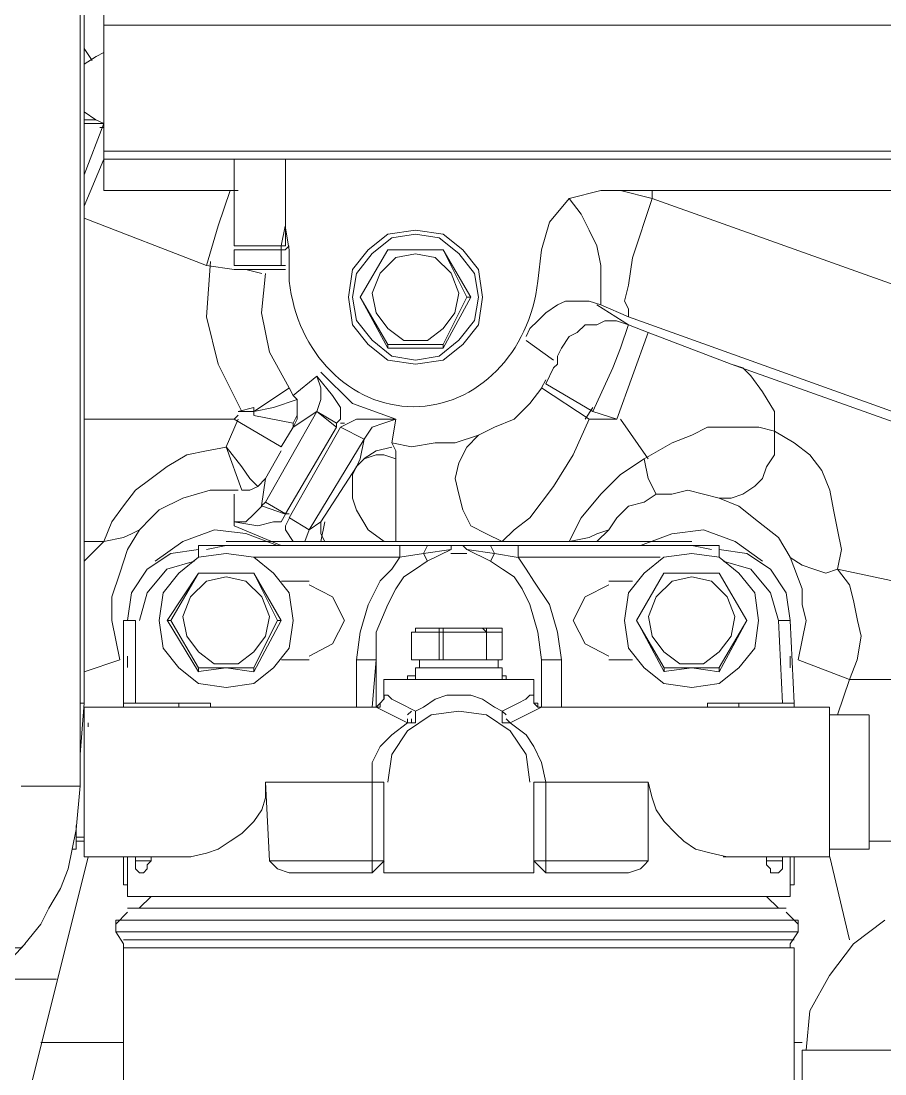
# Model space of a CAD drawing. Header units: inches. Extents: x 16065 to 240872, y 14603 to 37076.
# Drawn here: x 31587.6 to 31740.6, y 19298.4 to 19484.9 of the extents above; entities that cross this region are included whole.
import ezdxf

# ---------------------------------------------------------------- set-up
doc = ezdxf.new("R2010")
doc.units = ezdxf.units.IN
doc.header["$MEASUREMENT"] = 0
doc.layers.add('1', color=3, linetype='Continuous')
doc.layers.add('Dim', color=6, linetype='Continuous', lineweight=13)

# ---------------------------------------------------------------- blocks, each defined once
blk = doc.blocks.new('5')
at = {"layer": '1', "lineweight": 9}
for p, q in [((226.02927, -21.71742), (226.02927, -21.68881)), ((226.02545, -21.83996), (226.02545, -21.70914)), ((226.02608, -21.82661), (226.02608, -21.70915)), ((226.02927, -21.71741), (226.25917, -21.71741)), ((226.02927, -21.74406), (226.02927, -21.71742)), ((226.02608, -21.72373), (226.028, -21.72247)), ((226.02736, -21.72311), (226.02609, -21.7212)), ((226.028, -21.72247), (226.02927, -21.72183)), ((226.02607, -21.73136), (226.02799, -21.73265)), ((226.02799, -21.73265), (226.02607, -21.73265)), ((226.02799, -21.73265), (226.02926, -21.73326)), ((226.02608, -21.74154), (226.02927, -21.73326)), ((226.02608, -21.73326), (226.02927, -21.73326)), ((226.02862, -21.7339), (226.02927, -21.7339)), ((226.02927, -21.7339), (226.02927, -21.73327)), ((226.25916, -21.73772), (226.02926, -21.73772)), ((226.02608, -21.74659), (226.02927, -21.739)), ((226.25916, -21.73901), (226.02926, -21.73901)), ((226.05022, -21.75295), (226.05022, -21.739)), ((226.05022, -21.739), (226.05022, -21.75295)), ((226.05848, -21.75295), (226.05848, -21.739)), ((226.05848, -21.739), (226.05848, -21.75295)), ((226.04959, -21.74406), (226.02927, -21.74406)), ((226.04767, -21.74977), (226.04959, -21.74406)), ((226.05086, -21.74406), (226.04959, -21.74406)), ((226.10419, -21.74535), (226.10928, -21.74406)), ((226.16645, -21.74406), (226.10927, -21.74406)), ((226.11246, -21.74406), (226.11754, -21.74535)), ((226.11754, -21.74406), (226.11754, -21.74535)), ((226.10102, -21.74914), (226.10419, -21.74535)), ((226.10611, -21.74789), (226.10419, -21.74536)), ((226.11754, -21.74535), (226.11437, -21.75488)), ((226.11754, -21.74535), (226.17088, -21.76438)), ((226.10738, -21.75042), (226.10611, -21.74789)), ((226.02608, -21.74853), (226.04576, -21.75612)), ((226.04576, -21.75612), (226.04767, -21.74977)), ((226.05783, -21.75295), (226.05847, -21.74978)), ((226.05847, -21.74978), (226.05912, -21.75359)), ((226.09973, -21.75359), (226.10102, -21.74914)), ((226.075, -21.75106), (226.07181, -21.75359)), ((226.07944, -21.75042), (226.075, -21.75106)), ((226.07944, -21.75106), (226.07562, -21.75169)), ((226.08388, -21.75106), (226.07944, -21.75042)), ((226.08325, -21.75169), (226.07944, -21.75106)), ((226.08706, -21.75359), (226.08388, -21.75106)), ((226.10863, -21.75295), (226.10738, -21.75042)), ((226.05022, -21.75295), (226.05848, -21.75295)), ((226.05022, -21.75295), (226.05022, -21.75295)), ((226.05783, -21.75613), (226.05783, -21.75295)), ((226.05912, -21.75295), (226.05847, -21.75359)), ((226.05848, -21.75295), (226.05848, -21.75295)), ((226.07562, -21.75169), (226.07245, -21.75422)), ((226.08642, -21.75422), (226.08325, -21.75169)), ((226.10928, -21.75613), (226.10863, -21.75295)), ((226.05022, -21.75359), (226.05022, -21.75612)), ((226.05848, -21.75359), (226.05023, -21.75359)), ((226.05912, -21.75359), (226.05912, -21.75867)), ((226.07181, -21.75359), (226.06928, -21.75677)), ((226.07245, -21.75422), (226.06991, -21.7574)), ((226.07054, -21.76122), (226.075, -21.75359)), ((226.07054, -21.76122), (226.075, -21.75359)), ((226.07627, -21.75486), (226.07372, -21.75739)), ((226.07499, -21.75359), (226.08387, -21.75359)), ((226.07499, -21.75359), (226.07499, -21.75359)), ((226.075, -21.75359), (226.07944, -21.75359)), ((226.07944, -21.75423), (226.07627, -21.75486)), ((226.07944, -21.75359), (226.08388, -21.75359)), ((226.08261, -21.75486), (226.07944, -21.75423)), ((226.08515, -21.75739), (226.08261, -21.75486)), ((226.08387, -21.75359), (226.08769, -21.76122)), ((226.08387, -21.75359), (226.08387, -21.75359)), ((226.08388, -21.75359), (226.08832, -21.76122)), ((226.08896, -21.7574), (226.08642, -21.75422)), ((226.08959, -21.75677), (226.08706, -21.75359)), ((226.09913, -21.75867), (226.09973, -21.75359)), ((226.11437, -21.75488), (226.11372, -21.7593)), ((226.04641, -21.75551), (226.04576, -21.76438)), ((226.04577, -21.75613), (226.05023, -21.75678)), ((226.05022, -21.75613), (226.05848, -21.75613)), ((226.10928, -21.75931), (226.10928, -21.75613)), ((226.05022, -21.75677), (226.05022, -21.75677)), ((226.05022, -21.75677), (226.05022, -21.75677)), ((226.05022, -21.75677), (226.05022, -21.75677)), ((226.05023, -21.75677), (226.05848, -21.75677)), ((226.05848, -21.75677), (226.05023, -21.75677)), ((226.05213, -21.75677), (226.05467, -21.7574)), ((226.0553, -21.7574), (226.05466, -21.76377)), ((226.05467, -21.7574), (226.05467, -21.7574)), ((226.05848, -21.75677), (226.05848, -21.75677)), ((226.05848, -21.75677), (226.05848, -21.75677)), ((226.05848, -21.75677), (226.05848, -21.75677)), ((226.06928, -21.75677), (226.06864, -21.76122)), ((226.06991, -21.7574), (226.06928, -21.76122)), ((226.07372, -21.75739), (226.07245, -21.7606)), ((226.08642, -21.7606), (226.08515, -21.75739)), ((226.08959, -21.76122), (226.08896, -21.7574)), ((226.09023, -21.76122), (226.08959, -21.75677)), ((226.10928, -21.76247), (226.10928, -21.75931)), ((226.11372, -21.7593), (226.11308, -21.76185)), ((226.06864, -21.76122), (226.06928, -21.76566)), ((226.06928, -21.76122), (226.06991, -21.76501)), ((226.07499, -21.76884), (226.07053, -21.76123)), ((226.07054, -21.76122), (226.07054, -21.76122)), ((226.075, -21.76946), (226.07054, -21.76122)), ((226.07245, -21.7606), (226.07308, -21.76376)), ((226.08769, -21.76122), (226.08387, -21.76883)), ((226.08832, -21.76122), (226.08388, -21.76947)), ((226.08579, -21.76376), (226.08642, -21.7606)), ((226.08832, -21.76122), (226.08768, -21.76122)), ((226.08896, -21.76501), (226.08959, -21.76122)), ((226.08959, -21.76566), (226.09023, -21.76122)), ((226.10231, -21.76247), (226.1004, -21.76376)), ((226.10357, -21.76186), (226.10231, -21.76247)), ((226.10548, -21.76186), (226.10357, -21.76186)), ((226.10738, -21.76186), (226.10548, -21.76186)), ((226.10928, -21.76247), (226.10738, -21.76186)), ((226.10865, -21.76247), (226.11373, -21.76566)), ((226.11374, -21.76439), (226.10928, -21.76247)), ((226.11308, -21.76185), (226.11372, -21.76312)), ((226.11372, -21.76312), (226.11372, -21.76438)), ((226.04576, -21.76438), (226.04768, -21.77201)), ((226.05466, -21.76377), (226.05595, -21.77011)), ((226.06991, -21.76501), (226.07245, -21.76818)), ((226.07308, -21.76376), (226.075, -21.76629)), ((226.08388, -21.76629), (226.08579, -21.76376)), ((226.08642, -21.76818), (226.08896, -21.76501)), ((226.09913, -21.76503), (226.09785, -21.76629)), ((226.1004, -21.76376), (226.09913, -21.76503)), ((226.10992, -21.76502), (226.10865, -21.76566)), ((226.11182, -21.76502), (226.10992, -21.76502)), ((226.11373, -21.76566), (226.11182, -21.76502)), ((226.11373, -21.76439), (226.20393, -21.79677)), ((226.06928, -21.76566), (226.07181, -21.76885)), ((226.075, -21.76629), (226.07754, -21.76819)), ((226.08135, -21.76819), (226.08388, -21.76629)), ((226.08706, -21.76885), (226.08959, -21.76566)), ((226.09785, -21.76629), (226.09723, -21.76756)), ((226.10675, -21.76566), (226.10548, -21.76694)), ((226.10865, -21.76566), (226.10675, -21.76566)), ((226.11245, -21.76946), (226.11374, -21.76565)), ((226.11373, -21.76566), (226.1169, -21.76694)), ((226.07245, -21.76818), (226.07562, -21.77073)), ((226.07754, -21.76819), (226.08135, -21.76819)), ((226.08325, -21.77073), (226.08642, -21.76818)), ((226.09722, -21.76756), (226.09722, -21.76756)), ((226.10167, -21.77138), (226.09723, -21.7682)), ((226.10419, -21.76755), (226.10293, -21.76947)), ((226.10548, -21.76694), (226.10419, -21.76755)), ((226.11183, -21.78088), (226.11691, -21.76692)), ((226.11691, -21.76693), (226.13025, -21.77201)), ((226.05595, -21.77011), (226.05912, -21.77582)), ((226.07181, -21.76885), (226.075, -21.77138)), ((226.07499, -21.76946), (226.07499, -21.76883)), ((226.08387, -21.76884), (226.07499, -21.76884)), ((226.07944, -21.76946), (226.075, -21.76946)), ((226.08388, -21.76947), (226.07944, -21.76947)), ((226.08387, -21.76946), (226.08387, -21.76883)), ((226.08388, -21.77138), (226.08706, -21.76885)), ((226.10293, -21.76947), (226.10231, -21.77074)), ((226.11118, -21.77262), (226.11245, -21.76946)), ((226.075, -21.77138), (226.07944, -21.77201)), ((226.07562, -21.77073), (226.07944, -21.77138)), ((226.07944, -21.77138), (226.08325, -21.77073)), ((226.07944, -21.77201), (226.08388, -21.77138)), ((226.10232, -21.77202), (226.10232, -21.77073)), ((226.04768, -21.77201), (226.05149, -21.77962)), ((226.06419, -21.77329), (226.06928, -21.77837)), ((226.1004, -21.77518), (226.10167, -21.77263)), ((226.10167, -21.77263), (226.10232, -21.77202)), ((226.10801, -21.77962), (226.11118, -21.77262)), ((226.13025, -21.772), (226.13215, -21.77263)), ((226.13025, -21.77201), (226.16579, -21.7847)), ((226.13215, -21.77263), (226.13342, -21.77392)), ((226.05974, -21.77709), (226.06357, -21.77393)), ((226.06609, -21.77709), (226.06356, -21.77393)), ((226.06356, -21.77393), (226.06419, -21.77582)), ((226.09974, -21.77582), (226.1004, -21.77454)), ((226.1004, -21.77518), (226.10801, -21.77962)), ((226.13342, -21.77392), (226.13532, -21.77647)), ((226.0534, -21.77962), (226.05913, -21.77583)), ((226.05912, -21.77582), (226.05975, -21.77709)), ((226.06419, -21.77582), (226.06419, -21.7777)), ((226.09785, -21.77837), (226.09975, -21.77582)), ((226.09973, -21.77582), (226.10738, -21.78088)), ((226.13532, -21.77647), (226.13723, -21.77963)), ((226.06039, -21.77771), (226.05657, -21.779)), ((226.06039, -21.7777), (226.05974, -21.77709)), ((226.06039, -21.77899), (226.06039, -21.7777)), ((226.06419, -21.7777), (226.06357, -21.77962)), ((226.06738, -21.77899), (226.06609, -21.77709)), ((226.06928, -21.77837), (226.07626, -21.78088)), ((226.09531, -21.78088), (226.09785, -21.77837)), ((226.05086, -21.78026), (226.05022, -21.78087)), ((226.05086, -21.77962), (226.0534, -21.77899)), ((226.0534, -21.77962), (226.05086, -21.77962)), ((226.0534, -21.78026), (226.0534, -21.779)), ((226.05974, -21.78153), (226.0534, -21.78027)), ((226.05657, -21.779), (226.05341, -21.77963)), ((226.06356, -21.77962), (226.05531, -21.79423)), ((226.06356, -21.77962), (226.05973, -21.78217)), ((226.05974, -21.78154), (226.06039, -21.78025)), ((226.06039, -21.78025), (226.06039, -21.77899)), ((226.06039, -21.779), (226.06039, -21.78088)), ((226.06673, -21.78217), (226.06356, -21.77962)), ((226.06356, -21.77962), (226.06673, -21.78154)), ((226.06738, -21.78088), (226.06738, -21.77899)), ((226.10674, -21.78088), (226.10801, -21.779)), ((226.10801, -21.77962), (226.11183, -21.78089)), ((226.13723, -21.77963), (226.13723, -21.78279)), ((226.02608, -21.78088), (226.05022, -21.78088)), ((226.05086, -21.78088), (226.04894, -21.78535)), ((226.05022, -21.78088), (226.05783, -21.78535)), ((226.05974, -21.78217), (226.05782, -21.78535)), ((226.05848, -21.79614), (226.06674, -21.78217)), ((226.06737, -21.78217), (226.05912, -21.79677)), ((226.06039, -21.78088), (226.05974, -21.78217)), ((226.05974, -21.78217), (226.05974, -21.78153)), ((226.06673, -21.78154), (226.06738, -21.78088)), ((226.06673, -21.78217), (226.06673, -21.78153)), ((226.06864, -21.78153), (226.06737, -21.78217)), ((226.06737, -21.78154), (226.068, -21.78154)), ((226.07118, -21.78408), (226.06737, -21.78217)), ((226.06737, -21.78217), (226.06737, -21.78217)), ((226.06737, -21.78217), (226.07118, -21.78408)), ((226.06991, -21.78088), (226.06864, -21.78153)), ((226.07245, -21.78088), (226.06991, -21.78088)), ((226.07246, -21.78216), (226.07118, -21.78408)), ((226.07626, -21.78088), (226.07244, -21.78088)), ((226.07435, -21.78153), (226.07246, -21.78216)), ((226.07436, -21.78154), (226.07626, -21.78088)), ((226.07626, -21.78088), (226.07563, -21.7847)), ((226.0896, -21.78343), (226.09214, -21.78217)), ((226.09214, -21.78217), (226.09531, -21.78088)), ((226.10738, -21.78087), (226.10483, -21.78663)), ((226.10738, -21.78088), (226.11182, -21.78088)), ((226.11246, -21.78088), (226.11691, -21.78725)), ((226.0858, -21.7847), (226.0896, -21.78343)), ((226.08768, -21.78536), (226.08959, -21.78344)), ((226.12073, -21.78471), (226.1239, -21.78344)), ((226.1239, -21.78344), (226.12642, -21.78218)), ((226.12642, -21.78218), (226.12897, -21.78218)), ((226.12897, -21.78218), (226.13215, -21.78218)), ((226.13215, -21.78218), (226.1347, -21.78218)), ((226.1347, -21.78218), (226.13724, -21.78279)), ((226.13723, -21.78279), (226.13723, -21.78469)), ((226.13724, -21.78279), (226.14041, -21.78471)), ((226.04895, -21.78536), (226.04577, -21.78599)), ((226.05149, -21.79233), (226.04895, -21.78535)), ((226.05149, -21.78854), (226.04895, -21.78535)), ((226.07118, -21.78408), (226.0623, -21.79869)), ((226.07118, -21.78408), (226.07053, -21.78724)), ((226.07563, -21.78536), (226.07309, -21.78599)), ((226.07563, -21.7847), (226.0788, -21.78535)), ((226.07626, -21.78599), (226.07563, -21.78471)), ((226.0788, -21.78535), (226.08259, -21.7847)), ((226.08259, -21.7847), (226.0858, -21.7847)), ((226.08642, -21.78789), (226.08768, -21.78536)), ((226.11627, -21.78724), (226.12073, -21.78471)), ((226.13723, -21.78469), (226.13723, -21.78663)), ((226.14041, -21.78471), (226.14293, -21.78662)), ((226.04261, -21.78662), (226.03943, -21.78852)), ((226.04577, -21.78599), (226.04261, -21.78662)), ((226.05783, -21.78599), (226.05531, -21.79041)), ((226.07119, -21.78724), (226.0699, -21.78853)), ((226.07053, -21.78724), (226.06991, -21.78853)), ((226.07309, -21.78599), (226.07119, -21.78723)), ((226.07309, -21.78663), (226.07119, -21.78724)), ((226.07436, -21.78663), (226.07309, -21.78663)), ((226.07626, -21.78724), (226.07436, -21.78663)), ((226.07626, -21.78724), (226.07626, -21.78599)), ((226.07626, -21.79424), (226.07626, -21.78724)), ((226.10483, -21.78663), (226.10166, -21.79171)), ((226.11246, -21.78979), (226.11627, -21.78724)), ((226.11627, -21.78724), (226.11691, -21.79042)), ((226.13723, -21.78663), (226.13596, -21.78853)), ((226.14293, -21.78662), (226.14485, -21.78915)), ((226.03943, -21.78852), (226.03688, -21.79042)), ((226.05277, -21.79041), (226.05149, -21.78854)), ((226.06991, -21.78853), (226.06419, -21.7974)), ((226.06991, -21.78853), (226.06928, -21.78979)), ((226.0858, -21.79042), (226.08642, -21.78789)), ((226.13596, -21.78853), (226.13532, -21.79043)), ((226.03688, -21.79042), (226.03436, -21.79233)), ((226.05404, -21.7917), (226.05277, -21.79041)), ((226.0553, -21.79042), (226.05403, -21.79171)), ((226.05466, -21.79486), (226.0553, -21.79041)), ((226.06928, -21.78979), (226.06928, -21.79169)), ((226.08642, -21.79297), (226.0858, -21.79042)), ((226.10929, -21.79297), (226.11246, -21.78979)), ((226.11691, -21.79042), (226.11819, -21.79297)), ((226.13532, -21.79043), (226.13405, -21.79169)), ((226.14485, -21.78915), (226.14612, -21.79232)), ((226.03436, -21.79233), (226.03244, -21.79486)), ((226.0464, -21.79233), (226.04196, -21.79361)), ((226.05086, -21.79233), (226.0464, -21.79233)), ((226.05022, -21.79233), (226.05087, -21.79233)), ((226.05276, -21.79232), (226.05149, -21.79232)), ((226.05403, -21.79171), (226.05276, -21.79232)), ((226.06928, -21.79169), (226.06928, -21.79361)), ((226.10166, -21.79171), (226.09785, -21.79677)), ((226.12326, -21.79232), (226.12071, -21.79298)), ((226.12578, -21.79298), (226.12326, -21.79232)), ((226.13405, -21.79169), (226.13215, -21.79298)), ((226.14612, -21.79232), (226.14675, -21.7955)), ((226.04196, -21.79361), (226.03816, -21.79549)), ((226.05022, -21.79297), (226.05022, -21.79805)), ((226.06928, -21.79361), (226.06991, -21.79551)), ((226.08705, -21.7955), (226.08642, -21.79297)), ((226.1061, -21.79677), (226.10929, -21.79297)), ((226.11817, -21.79298), (226.11627, -21.79422)), ((226.12071, -21.79298), (226.11817, -21.79298)), ((226.12834, -21.79361), (226.12578, -21.79298)), ((226.13025, -21.79361), (226.12833, -21.79361)), ((226.13151, -21.79488), (226.12834, -21.79361)), ((226.13215, -21.79298), (226.13025, -21.79361)), ((226.03244, -21.79486), (226.03053, -21.79742)), ((226.03816, -21.79549), (226.03689, -21.79677)), ((226.05467, -21.79487), (226.05339, -21.79615)), ((226.0553, -21.79423), (226.05466, -21.79486)), ((226.05848, -21.79615), (226.05466, -21.79486)), ((226.05531, -21.79423), (226.05848, -21.79614)), ((226.06991, -21.79551), (226.07182, -21.79869)), ((226.07626, -21.79742), (226.07626, -21.79424)), ((226.08832, -21.79805), (226.08705, -21.7955)), ((226.11373, -21.79488), (226.11183, -21.79677)), ((226.11627, -21.79422), (226.11373, -21.79488)), ((226.13468, -21.7974), (226.13151, -21.79488)), ((226.14675, -21.7955), (226.14739, -21.79868)), ((226.03053, -21.79742), (226.02927, -21.80058)), ((226.03689, -21.79677), (226.03498, -21.79869)), ((226.05213, -21.79741), (226.05021, -21.79741)), ((226.05021, -21.79741), (226.05404, -21.79804)), ((226.05339, -21.79615), (226.05212, -21.79742)), ((226.05404, -21.79805), (226.05658, -21.79742)), ((226.05658, -21.79742), (226.05783, -21.79742)), ((226.05783, -21.79742), (226.05848, -21.79615)), ((226.05912, -21.79614), (226.05847, -21.79614)), ((226.05848, -21.79677), (226.05848, -21.79677)), ((226.05848, -21.79677), (226.05848, -21.79677)), ((226.05913, -21.79677), (226.05848, -21.79805)), ((226.0623, -21.79869), (226.05913, -21.79677)), ((226.0623, -21.79869), (226.05913, -21.79677)), ((226.06419, -21.7974), (226.0623, -21.79869)), ((226.06482, -21.79741), (226.0642, -21.80057)), ((226.0642, -21.79932), (226.0642, -21.79742)), ((226.07626, -21.80058), (226.07626, -21.79742)), ((226.09785, -21.79677), (226.09531, -21.79868)), ((226.1042, -21.80058), (226.1061, -21.79677)), ((226.11183, -21.79677), (226.11056, -21.79869)), ((226.13787, -21.79993), (226.13468, -21.7974)), ((226.03498, -21.79869), (226.03308, -21.80185)), ((226.03498, -21.79868), (226.03371, -21.79932)), ((226.04705, -21.79868), (226.04196, -21.80058)), ((226.05214, -21.79931), (226.04705, -21.79868)), ((226.05783, -21.80123), (226.05022, -21.79805)), ((226.05848, -21.79805), (226.05848, -21.79869)), ((226.05848, -21.79869), (226.05973, -21.80058)), ((226.06164, -21.80058), (226.0623, -21.79868)), ((226.07182, -21.79869), (226.07437, -21.80059)), ((226.09087, -21.79932), (226.08832, -21.79805)), ((226.09531, -21.79868), (226.09341, -21.80058)), ((226.11055, -21.79868), (226.10864, -21.79932)), ((226.11056, -21.79869), (226.10865, -21.80059)), ((226.12579, -21.79869), (226.12072, -21.79932)), ((226.13088, -21.80059), (226.12579, -21.79869)), ((226.14739, -21.79868), (226.14802, -21.80187)), ((226.02927, -21.80058), (226.02608, -21.80058)), ((226.02927, -21.80058), (226.02608, -21.80374)), ((226.03244, -21.79995), (226.02927, -21.80058)), ((226.03371, -21.79932), (226.03244, -21.79995)), ((226.04196, -21.80058), (226.03752, -21.80376)), ((226.1239, -21.80058), (226.04896, -21.80058)), ((226.0572, -21.80123), (226.05214, -21.79931)), ((226.06482, -21.80058), (226.0642, -21.79932)), ((226.09341, -21.80058), (226.09087, -21.79932)), ((226.0915, -21.80058), (226.09277, -21.80058)), ((226.1042, -21.80058), (226.09342, -21.80058)), ((226.10738, -21.79995), (226.1042, -21.80058)), ((226.1042, -21.80058), (226.1042, -21.80058)), ((226.10864, -21.79932), (226.10738, -21.79995)), ((226.12072, -21.79932), (226.11564, -21.80122)), ((226.13532, -21.80375), (226.13088, -21.80059)), ((226.13977, -21.80312), (226.13787, -21.79993)), ((226.03308, -21.80185), (226.03181, -21.80567)), ((226.04006, -21.80249), (226.03626, -21.80502)), ((226.04452, -21.80186), (226.04006, -21.80249)), ((226.04451, -21.80312), (226.04895, -21.80249)), ((226.04895, -21.80249), (226.04451, -21.80312)), ((226.04452, -21.80313), (226.04452, -21.80123)), ((226.04452, -21.80123), (226.12834, -21.80123)), ((226.04895, -21.80123), (226.04577, -21.80186)), ((226.04895, -21.80249), (226.05339, -21.80312)), ((226.05339, -21.80312), (226.04895, -21.80249)), ((226.0769, -21.80123), (226.0769, -21.80313)), ((226.08071, -21.80249), (226.0769, -21.80312)), ((226.08071, -21.80249), (226.08134, -21.80375)), ((226.08134, -21.80123), (226.08072, -21.80249)), ((226.08072, -21.80249), (226.08516, -21.80186)), ((226.08515, -21.80186), (226.08133, -21.80375)), ((226.08769, -21.80249), (226.08514, -21.80249)), ((226.08515, -21.80122), (226.08515, -21.80186)), ((226.08706, -21.80123), (226.08768, -21.80186)), ((226.08768, -21.80186), (226.09214, -21.80249)), ((226.08769, -21.80186), (226.0915, -21.80375)), ((226.0915, -21.80123), (226.09215, -21.80249)), ((226.0915, -21.80375), (226.09215, -21.80249)), ((226.09215, -21.80249), (226.09596, -21.80313)), ((226.09595, -21.80312), (226.09595, -21.80123)), ((226.11944, -21.80312), (226.1239, -21.80249)), ((226.1239, -21.80249), (226.11944, -21.80312)), ((226.12707, -21.80186), (226.1239, -21.80122)), ((226.1239, -21.80249), (226.12834, -21.80312)), ((226.12834, -21.80312), (226.1239, -21.80249)), ((226.13279, -21.80249), (226.12833, -21.80186)), ((226.12834, -21.80312), (226.12834, -21.80123)), ((226.1366, -21.80502), (226.13279, -21.80249)), ((226.14802, -21.80187), (226.14739, -21.80503)), ((226.04386, -21.80375), (226.03942, -21.80504)), ((226.04132, -21.80567), (226.04451, -21.80312)), ((226.04451, -21.80312), (226.04132, -21.80567)), ((226.05339, -21.80312), (226.05658, -21.80567)), ((226.05658, -21.80567), (226.05339, -21.80312)), ((226.0769, -21.80312), (226.05341, -21.80312)), ((226.07564, -21.80504), (226.07689, -21.80312)), ((226.08133, -21.80375), (226.07944, -21.80502)), ((226.0915, -21.80375), (226.09342, -21.80502)), ((226.11882, -21.80312), (226.09595, -21.80312)), ((226.09723, -21.80502), (226.09595, -21.80312)), ((226.11627, -21.80567), (226.11944, -21.80312)), ((226.11944, -21.80312), (226.11627, -21.80567)), ((226.12834, -21.80312), (226.13151, -21.80567)), ((226.13151, -21.80567), (226.12834, -21.80312)), ((226.13342, -21.80502), (226.12898, -21.80375)), ((226.14168, -21.80439), (226.13976, -21.80313)), ((226.14168, -21.80822), (226.13977, -21.80312)), ((226.03181, -21.80567), (226.03052, -21.80949)), ((226.03626, -21.80502), (226.03372, -21.80883)), ((226.03942, -21.80504), (226.03625, -21.80883)), ((226.0388, -21.80883), (226.04132, -21.80567)), ((226.04132, -21.80567), (226.0388, -21.80883)), ((226.04451, -21.80567), (226.03943, -21.81328)), ((226.04006, -21.81328), (226.04451, -21.80567)), ((226.04895, -21.80567), (226.04451, -21.80567)), ((226.04452, -21.80567), (226.0534, -21.80567)), ((226.04452, -21.80567), (226.04452, -21.80567)), ((226.04895, -21.80567), (226.05339, -21.80567)), ((226.05339, -21.80567), (226.05783, -21.81328)), ((226.0534, -21.80567), (226.05721, -21.81328)), ((226.0534, -21.80567), (226.0534, -21.80567)), ((226.05658, -21.80567), (226.05912, -21.80883)), ((226.05912, -21.80883), (226.05658, -21.80567)), ((226.07372, -21.80693), (226.07564, -21.80504)), ((226.07944, -21.80502), (226.07754, -21.80628)), ((226.09342, -21.80502), (226.09531, -21.80628)), ((226.0985, -21.80694), (226.09723, -21.80502)), ((226.11373, -21.80883), (226.11627, -21.80567)), ((226.11627, -21.80567), (226.11373, -21.80883)), ((226.11944, -21.80567), (226.115, -21.81328)), ((226.115, -21.81328), (226.11944, -21.80567)), ((226.1239, -21.80567), (226.11944, -21.80567)), ((226.11945, -21.80567), (226.12833, -21.80567)), ((226.11945, -21.80567), (226.11945, -21.80567)), ((226.1239, -21.80567), (226.12834, -21.80567)), ((226.12834, -21.80567), (226.13278, -21.81328)), ((226.12834, -21.80567), (226.13278, -21.81328)), ((226.12834, -21.80567), (226.12834, -21.80567)), ((226.13151, -21.80567), (226.13405, -21.80883)), ((226.13405, -21.80883), (226.13151, -21.80567)), ((226.13659, -21.80883), (226.13342, -21.80502)), ((226.13913, -21.80883), (226.1366, -21.80502)), ((226.14358, -21.80503), (226.14168, -21.80439)), ((226.14549, -21.80566), (226.14358, -21.80503)), ((226.14739, -21.80503), (226.14549, -21.80566)), ((226.14928, -21.80757), (226.14738, -21.80502)), ((226.19185, -21.81456), (226.14738, -21.80503)), ((226.04577, -21.80695), (226.04322, -21.8095)), ((226.04895, -21.80629), (226.04577, -21.80695)), ((226.05212, -21.80695), (226.04895, -21.80629)), ((226.05467, -21.8095), (226.05212, -21.80695)), ((226.0623, -21.80694), (226.05784, -21.80694)), ((226.06609, -21.80949), (226.0623, -21.80757)), ((226.07182, -21.81075), (226.07372, -21.80693)), ((226.07754, -21.80628), (226.07627, -21.8082)), ((226.09531, -21.80628), (226.09659, -21.8082)), ((226.10102, -21.81073), (226.0985, -21.80694)), ((226.11056, -21.80757), (226.10674, -21.80949)), ((226.11436, -21.80694), (226.11055, -21.80694)), ((226.12073, -21.80695), (226.11817, -21.8095)), ((226.1239, -21.80629), (226.12073, -21.80695)), ((226.12707, -21.80695), (226.1239, -21.80629)), ((226.12961, -21.8095), (226.12707, -21.80695)), ((226.14993, -21.8101), (226.14928, -21.80757)), ((226.03372, -21.80883), (226.03307, -21.81328)), ((226.03625, -21.80883), (226.03498, -21.81328)), ((226.03816, -21.81328), (226.0388, -21.80883)), ((226.0388, -21.80883), (226.03816, -21.81328)), ((226.05912, -21.80883), (226.05973, -21.81328)), ((226.05973, -21.81328), (226.05912, -21.80883)), ((226.07627, -21.8082), (226.075, -21.81073)), ((226.09659, -21.8082), (226.09786, -21.81073)), ((226.11308, -21.81328), (226.11373, -21.80883)), ((226.11373, -21.80883), (226.11308, -21.81328)), ((226.13405, -21.80883), (226.13468, -21.81328)), ((226.13468, -21.81328), (226.13405, -21.80883)), ((226.13786, -21.81328), (226.13659, -21.80883)), ((226.13977, -21.81328), (226.13913, -21.80883)), ((226.14168, -21.81075), (226.14168, -21.80822)), ((226.03052, -21.80949), (226.03052, -21.81328)), ((226.04322, -21.8095), (226.04197, -21.81266)), ((226.05594, -21.81266), (226.05467, -21.8095)), ((226.06801, -21.81328), (226.06609, -21.80949)), ((226.07053, -21.8152), (226.07182, -21.81075)), ((226.075, -21.81073), (226.07308, -21.8152)), ((226.09786, -21.81073), (226.09913, -21.8152)), ((226.10231, -21.8152), (226.10102, -21.81073)), ((226.10674, -21.80949), (226.10483, -21.81328)), ((226.11817, -21.8095), (226.11692, -21.81266)), ((226.13087, -21.81266), (226.12961, -21.8095)), ((226.14231, -21.81328), (226.14168, -21.81075)), ((226.15057, -21.81328), (226.14993, -21.8101)), ((226.04197, -21.81266), (226.04261, -21.81582)), ((226.05531, -21.81582), (226.05594, -21.81266)), ((226.11692, -21.81266), (226.11754, -21.81582)), ((226.13024, -21.81582), (226.13087, -21.81266)), ((226.03052, -21.81328), (226.03118, -21.81646)), ((226.03435, -21.81328), (226.03243, -21.81328)), ((226.03243, -21.81328), (226.03243, -21.82661)), ((226.03435, -21.82661), (226.03435, -21.81328)), ((226.0388, -21.81775), (226.03816, -21.81328)), ((226.03816, -21.81328), (226.0388, -21.81775)), ((226.04452, -21.82154), (226.03943, -21.81327)), ((226.03943, -21.81328), (226.04005, -21.81328)), ((226.04452, -21.8209), (226.04006, -21.81329)), ((226.0572, -21.81328), (226.05339, -21.82089)), ((226.05783, -21.81328), (226.05339, -21.82154)), ((226.05783, -21.81328), (226.05721, -21.81328)), ((226.05973, -21.81328), (226.05912, -21.81775)), ((226.05912, -21.81775), (226.05973, -21.81328)), ((226.06609, -21.81708), (226.06801, -21.81328)), ((226.10483, -21.81328), (226.10674, -21.81708)), ((226.11373, -21.81775), (226.11308, -21.81328)), ((226.11308, -21.81328), (226.11373, -21.81775)), ((226.115, -21.81328), (226.115, -21.81328)), ((226.11945, -21.82154), (226.11501, -21.81327)), ((226.11945, -21.8209), (226.11501, -21.81329)), ((226.13278, -21.81328), (226.12834, -21.82089)), ((226.13278, -21.81328), (226.12834, -21.82154)), ((226.13278, -21.81328), (226.13278, -21.81328)), ((226.13468, -21.81328), (226.13405, -21.81775)), ((226.13405, -21.81775), (226.13468, -21.81328)), ((226.13785, -21.81328), (226.13977, -21.81328)), ((226.1385, -21.82661), (226.13786, -21.81329)), ((226.14041, -21.82661), (226.13977, -21.81329)), ((226.14168, -21.81646), (226.14231, -21.81328)), ((226.1512, -21.81581), (226.15057, -21.81328)), ((226.04261, -21.81582), (226.04451, -21.81837)), ((226.05339, -21.81837), (226.05531, -21.81582)), ((226.06991, -21.81964), (226.07053, -21.8152)), ((226.07308, -21.8152), (226.07308, -21.81965)), ((226.09341, -21.8152), (226.07881, -21.8152)), ((226.07881, -21.8152), (226.07881, -21.81964)), ((226.07881, -21.81964), (226.07881, -21.8152)), ((226.07944, -21.81519), (226.07944, -21.81456)), ((226.07944, -21.81456), (226.0934, -21.81456)), ((226.07944, -21.81456), (226.07944, -21.81456)), ((226.07944, -21.8152), (226.07944, -21.8152)), ((226.08325, -21.8152), (226.08325, -21.81456)), ((226.08325, -21.81964), (226.08325, -21.8152)), ((226.08387, -21.81456), (226.08387, -21.81519)), ((226.08387, -21.8152), (226.08387, -21.81964)), ((226.09023, -21.81456), (226.09086, -21.81456)), ((226.09086, -21.8152), (226.09024, -21.81456)), ((226.09086, -21.81456), (226.09086, -21.81519)), ((226.09086, -21.81964), (226.09086, -21.8152)), ((226.09086, -21.8152), (226.09086, -21.81964)), ((226.09341, -21.81456), (226.09341, -21.8152)), ((226.09341, -21.81456), (226.09341, -21.81519)), ((226.09341, -21.81964), (226.09341, -21.8152)), ((226.09341, -21.8152), (226.09341, -21.81964)), ((226.09913, -21.8152), (226.09974, -21.81965)), ((226.10292, -21.81965), (226.10231, -21.8152)), ((226.11754, -21.81582), (226.11944, -21.81837)), ((226.12834, -21.81837), (226.13024, -21.81582)), ((226.15121, -21.81581), (226.15056, -21.81965)), ((226.03118, -21.81646), (226.03181, -21.81965)), ((226.04132, -21.82091), (226.0388, -21.81775)), ((226.0388, -21.81775), (226.04132, -21.82091)), ((226.05912, -21.81775), (226.05658, -21.82091)), ((226.05658, -21.82091), (226.05912, -21.81775)), ((226.0623, -21.81902), (226.06609, -21.81708)), ((226.10674, -21.81708), (226.11056, -21.81902)), ((226.11627, -21.82091), (226.11373, -21.81775)), ((226.11373, -21.81775), (226.11627, -21.82091)), ((226.13405, -21.81775), (226.13151, -21.82091)), ((226.13151, -21.82091), (226.13405, -21.81775)), ((226.14104, -21.81964), (226.14168, -21.81646)), ((226.03307, -21.81902), (226.03307, -21.82089)), ((226.04451, -21.81837), (226.04704, -21.82027)), ((226.05087, -21.82027), (226.05339, -21.81837)), ((226.11944, -21.81837), (226.12198, -21.82027)), ((226.1258, -21.82027), (226.12834, -21.81837)), ((226.13977, -21.8209), (226.13977, -21.81902)), ((226.02608, -21.82154), (226.03181, -21.81964)), ((226.04451, -21.82344), (226.04132, -21.82091)), ((226.04132, -21.82091), (226.04451, -21.82344)), ((226.04895, -21.8209), (226.04451, -21.82153)), ((226.0534, -21.8209), (226.04452, -21.8209)), ((226.04452, -21.8209), (226.04452, -21.82154)), ((226.04704, -21.82027), (226.05087, -21.82027)), ((226.05339, -21.82154), (226.04895, -21.82091)), ((226.05658, -21.82091), (226.05339, -21.82344)), ((226.05339, -21.82344), (226.05658, -21.82091)), ((226.0534, -21.82154), (226.0534, -21.8209)), ((226.0623, -21.81964), (226.05784, -21.81964)), ((226.06991, -21.82726), (226.06991, -21.81965)), ((226.07308, -21.81965), (226.06991, -21.81965)), ((226.07308, -21.81964), (226.07246, -21.82725)), ((226.07308, -21.82726), (226.07308, -21.81965)), ((226.09341, -21.81964), (226.07881, -21.81964)), ((226.09341, -21.8209), (226.07944, -21.8209)), ((226.07944, -21.8209), (226.07944, -21.82282)), ((226.08007, -21.8209), (226.08007, -21.81963)), ((226.09277, -21.8209), (226.09277, -21.81963)), ((226.09341, -21.82282), (226.09341, -21.8209)), ((226.09974, -21.81964), (226.09974, -21.82725)), ((226.09974, -21.82726), (226.09974, -21.81965)), ((226.09975, -21.81965), (226.10292, -21.81965)), ((226.10293, -21.81964), (226.10293, -21.82725)), ((226.11436, -21.81964), (226.11055, -21.81964)), ((226.11944, -21.82344), (226.11627, -21.82091)), ((226.11627, -21.82091), (226.11944, -21.82344)), ((226.1239, -21.8209), (226.11944, -21.82153)), ((226.12834, -21.8209), (226.11945, -21.8209)), ((226.11945, -21.8209), (226.11945, -21.82154)), ((226.12198, -21.82027), (226.1258, -21.82027)), ((226.12834, -21.82154), (226.1239, -21.82091)), ((226.12834, -21.82154), (226.12834, -21.8209)), ((226.13151, -21.82091), (226.12834, -21.82344)), ((226.12834, -21.82344), (226.13151, -21.82091)), ((226.14929, -21.82281), (226.14103, -21.81965)), ((226.15056, -21.81965), (226.14929, -21.82281)), ((226.07436, -21.82597), (226.07436, -21.82281)), ((226.07436, -21.82281), (226.0985, -21.82281)), ((226.07944, -21.82219), (226.07816, -21.82219)), ((226.07817, -21.82219), (226.07817, -21.82282)), ((226.09405, -21.82219), (226.0934, -21.82219)), ((226.09405, -21.82282), (226.09405, -21.82219)), ((226.09849, -21.82281), (226.09849, -21.82597)), ((226.14739, -21.82851), (226.14929, -21.8228)), ((226.14929, -21.82281), (226.19757, -21.82281)), ((226.04895, -21.82407), (226.04451, -21.82344)), ((226.04451, -21.82344), (226.04895, -21.82407)), ((226.05339, -21.82344), (226.04895, -21.82407)), ((226.04895, -21.82407), (226.05339, -21.82344)), ((226.1239, -21.82407), (226.11944, -21.82344)), ((226.11944, -21.82344), (226.1239, -21.82407)), ((226.12834, -21.82344), (226.1239, -21.82407)), ((226.1239, -21.82407), (226.12834, -21.82344)), ((226.07372, -21.82662), (226.07436, -21.82598)), ((226.07436, -21.82598), (226.07372, -21.82662)), ((226.07436, -21.82535), (226.07436, -21.82598)), ((226.07436, -21.82535), (226.07436, -21.82535)), ((226.07436, -21.82598), (226.07436, -21.82598)), ((226.07437, -21.82598), (226.07437, -21.82535)), ((226.07437, -21.82535), (226.075, -21.82535)), ((226.075, -21.82535), (226.07562, -21.82598)), ((226.07562, -21.82598), (226.07689, -21.82661)), ((226.08071, -21.82727), (226.08261, -21.82598)), ((226.08261, -21.82598), (226.0845, -21.82535)), ((226.0845, -21.82535), (226.08642, -21.82535)), ((226.08642, -21.82535), (226.08832, -21.82535)), ((226.08832, -21.82535), (226.09023, -21.82598)), ((226.09023, -21.82598), (226.09213, -21.82727)), ((226.09722, -21.82598), (226.09595, -21.82662)), ((226.09785, -21.82535), (226.09722, -21.82598)), ((226.09849, -21.82535), (226.09785, -21.82535)), ((226.09849, -21.82598), (226.09849, -21.82535)), ((226.09849, -21.82535), (226.09849, -21.82535)), ((226.09849, -21.82598), (226.09849, -21.82535)), ((226.09849, -21.82661), (226.09849, -21.82597)), ((226.09849, -21.82661), (226.09849, -21.82598)), ((226.09849, -21.82598), (226.09849, -21.82598)), ((226.02545, -21.83489), (226.02608, -21.8266)), ((226.02545, -21.82661), (226.02608, -21.82661)), ((226.03244, -21.82726), (226.02608, -21.82726)), ((226.02608, -21.82726), (226.02608, -21.85138)), ((226.04133, -21.82661), (226.03243, -21.82661)), ((226.03243, -21.82726), (226.03243, -21.82661)), ((226.03243, -21.82661), (226.0464, -21.82661)), ((226.03243, -21.82726), (226.04133, -21.82726)), ((226.04133, -21.82726), (226.04133, -21.82661)), ((226.04641, -21.82661), (226.04134, -21.82661)), ((226.04641, -21.82726), (226.04134, -21.82726)), ((226.04641, -21.82661), (226.04641, -21.82726)), ((226.04641, -21.82726), (226.07246, -21.82726)), ((226.07245, -21.82726), (226.07308, -21.82726)), ((226.07246, -21.82726), (226.07308, -21.82726)), ((226.07308, -21.82726), (226.07246, -21.82726)), ((226.07308, -21.82726), (226.07817, -21.82979)), ((226.07372, -21.82662), (226.07309, -21.82727)), ((226.07309, -21.82727), (226.07372, -21.82727)), ((226.07372, -21.82727), (226.07372, -21.82662)), ((226.07689, -21.82661), (226.07944, -21.8279)), ((226.07817, -21.82851), (226.07881, -21.8279)), ((226.07944, -21.8279), (226.08071, -21.82727)), ((226.07944, -21.82915), (226.07944, -21.82791)), ((226.08641, -21.8279), (226.08197, -21.82851)), ((226.09087, -21.82851), (226.08641, -21.8279)), ((226.09213, -21.82727), (226.0934, -21.8279)), ((226.09595, -21.82662), (226.0934, -21.8279)), ((226.09341, -21.82914), (226.09341, -21.8279)), ((226.09341, -21.8279), (226.09405, -21.82851)), ((226.09467, -21.82977), (226.09974, -21.82726)), ((226.09913, -21.82661), (226.09848, -21.82661)), ((226.09913, -21.82726), (226.09849, -21.82661)), ((226.09849, -21.82661), (226.09849, -21.82661)), ((226.09913, -21.82726), (226.09913, -21.82661)), ((226.09913, -21.82726), (226.09974, -21.82726)), ((226.09974, -21.82726), (226.09913, -21.82726)), ((226.09974, -21.82726), (226.09974, -21.82726)), ((226.09974, -21.82726), (226.09974, -21.82726)), ((226.09974, -21.82726), (226.09974, -21.82726)), ((226.09974, -21.82726), (226.09974, -21.82726)), ((226.12643, -21.82726), (226.09975, -21.82726)), ((226.12642, -21.82661), (226.14041, -21.82661)), ((226.13151, -21.82661), (226.12642, -21.82661)), ((226.13151, -21.82726), (226.12642, -21.82726)), ((226.12643, -21.82661), (226.12643, -21.82726)), ((226.13151, -21.82661), (226.13151, -21.82726)), ((226.14041, -21.82661), (226.13151, -21.82661)), ((226.13151, -21.82726), (226.14041, -21.82726)), ((226.14041, -21.82726), (226.14041, -21.82661)), ((226.14041, -21.82726), (226.1461, -21.82726)), ((226.14611, -21.82726), (226.14611, -21.85138)), ((226.08197, -21.82851), (226.07817, -21.83108)), ((226.07817, -21.82914), (226.07817, -21.82978)), ((226.07881, -21.82978), (226.07881, -21.82915)), ((226.07944, -21.82978), (226.07944, -21.82915)), ((226.09468, -21.83108), (226.09087, -21.82851)), ((226.09341, -21.82978), (226.09341, -21.82914)), ((226.09405, -21.82914), (226.09405, -21.82914)), ((226.09468, -21.82978), (226.09405, -21.82915)), ((226.14611, -21.82851), (226.15247, -21.82851)), ((226.15246, -21.82853), (226.15246, -21.85011)), ((226.02608, -21.83043), (226.02608, -21.83043)), ((226.02672, -21.82978), (226.02672, -21.83044)), ((226.07817, -21.82978), (226.07562, -21.83172)), ((226.07817, -21.83108), (226.07563, -21.8349)), ((226.07817, -21.82978), (226.07881, -21.82978)), ((226.07881, -21.82978), (226.07944, -21.82978)), ((226.09341, -21.82978), (226.09405, -21.82978)), ((226.09405, -21.82978), (226.09468, -21.82978)), ((226.09723, -21.83171), (226.09467, -21.82977)), ((226.09723, -21.8349), (226.09468, -21.83108)), ((226.07562, -21.83172), (226.07373, -21.8336)), ((226.09848, -21.83361), (226.09723, -21.83171)), ((226.07373, -21.8336), (226.07245, -21.83615)), ((226.09974, -21.83614), (226.09848, -21.83361)), ((226.07245, -21.83615), (226.07245, -21.83933)), ((226.07563, -21.8349), (226.07499, -21.83932)), ((226.09785, -21.83932), (226.09723, -21.8349)), ((226.1004, -21.83932), (226.09974, -21.83614)), ((226.07245, -21.83932), (226.0553, -21.83932)), ((226.0553, -21.83932), (226.0553, -21.83932)), ((226.0553, -21.83932), (226.05595, -21.85201)), ((226.0553, -21.84185), (226.0553, -21.83932)), ((226.07244, -21.83932), (226.07436, -21.83932)), ((226.07245, -21.85202), (226.07245, -21.83932)), ((226.07436, -21.83932), (226.07436, -21.85391)), ((226.09848, -21.83932), (226.1004, -21.83932)), ((226.09849, -21.85391), (226.09849, -21.83932)), ((226.11691, -21.83932), (226.1004, -21.83932)), ((226.1004, -21.83932), (226.1004, -21.85201)), ((226.11691, -21.83932), (226.11691, -21.85202)), ((226.11754, -21.84185), (226.11691, -21.83932)), ((226.11691, -21.83932), (226.11691, -21.83932)), ((226.01593, -21.83996), (226.02546, -21.83996)), ((226.02482, -21.84693), (226.02545, -21.83995)), ((226.05467, -21.84377), (226.0553, -21.84185)), ((226.11818, -21.84377), (226.11754, -21.84185)), ((226.0534, -21.84566), (226.05467, -21.84377)), ((226.11945, -21.84567), (226.11818, -21.84377)), ((226.02481, -21.84632), (226.02481, -21.85011)), ((226.05149, -21.84758), (226.0534, -21.84566)), ((226.12135, -21.84759), (226.11945, -21.84567)), ((226.02353, -21.8533), (226.02482, -21.84693)), ((226.02481, -21.84821), (226.02608, -21.84821)), ((226.04959, -21.84885), (226.05149, -21.84758)), ((226.12262, -21.84885), (226.12135, -21.84759)), ((226.02481, -21.84884), (226.02608, -21.84884)), ((226.04769, -21.85011), (226.04959, -21.84885)), ((226.12452, -21.85012), (226.12262, -21.84885)), ((226.15246, -21.84884), (226.17852, -21.84884)), ((226.00195, -21.95044), (226.02672, -21.85138)), ((226.02481, -21.85011), (226.02419, -21.85011)), ((226.02608, -21.85138), (226.04324, -21.85138)), ((226.03243, -21.85137), (226.03243, -21.85584)), ((226.03307, -21.85138), (226.03307, -21.85585)), ((226.03435, -21.85138), (226.03435, -21.85201)), ((226.03689, -21.85138), (226.03689, -21.85201)), ((226.04323, -21.85138), (226.04577, -21.85074)), ((226.04577, -21.85074), (226.04769, -21.85011)), ((226.12706, -21.85075), (226.12452, -21.85012)), ((226.1296, -21.85138), (226.12706, -21.85075)), ((226.14611, -21.85138), (226.12898, -21.85138)), ((226.13596, -21.85138), (226.13596, -21.85202)), ((226.1385, -21.85138), (226.1385, -21.85202)), ((226.13977, -21.85138), (226.13977, -21.85585)), ((226.14041, -21.85137), (226.14041, -21.85584)), ((226.15246, -21.85011), (226.14611, -21.85011)), ((226.14929, -21.86472), (226.14612, -21.85137)), ((226.02228, -21.85648), (226.02353, -21.8533)), ((226.03435, -21.85201), (226.03435, -21.85266)), ((226.03689, -21.85202), (226.03435, -21.85202)), ((226.03435, -21.85266), (226.03435, -21.85329)), ((226.03435, -21.85329), (226.03498, -21.85391)), ((226.03626, -21.8533), (226.03562, -21.85391)), ((226.03689, -21.85201), (226.03626, -21.85264)), ((226.03626, -21.85264), (226.03626, -21.8533)), ((226.07245, -21.85202), (226.05594, -21.85202)), ((226.05595, -21.85201), (226.05658, -21.85265)), ((226.05658, -21.85265), (226.0572, -21.8533)), ((226.0572, -21.8533), (226.05912, -21.85391)), ((226.07436, -21.85202), (226.07244, -21.85202)), ((226.07437, -21.85201), (226.07245, -21.85391)), ((226.07245, -21.85391), (226.07245, -21.85202)), ((226.1004, -21.85202), (226.09848, -21.85202)), ((226.09849, -21.85202), (226.10041, -21.85391)), ((226.1004, -21.85391), (226.1004, -21.85201)), ((226.11691, -21.85202), (226.1004, -21.85202)), ((226.11565, -21.8533), (226.11373, -21.85391)), ((226.11628, -21.85264), (226.11565, -21.8533)), ((226.1169, -21.85201), (226.11628, -21.85264)), ((226.1385, -21.85202), (226.13596, -21.85202)), ((226.13596, -21.85202), (226.13596, -21.85265)), ((226.13596, -21.85265), (226.13659, -21.8533)), ((226.13659, -21.8533), (226.13659, -21.85391)), ((226.13851, -21.8533), (226.13786, -21.85391)), ((226.13851, -21.85201), (226.13851, -21.85264)), ((226.13851, -21.85264), (226.13851, -21.8533)), ((226.03562, -21.85391), (226.03497, -21.85391)), ((226.07245, -21.85391), (226.05911, -21.85391)), ((226.07436, -21.85391), (226.0985, -21.85391)), ((226.11373, -21.85391), (226.10039, -21.85391)), ((226.13786, -21.85391), (226.13659, -21.85391)), ((226.02038, -21.85964), (226.02228, -21.85648)), ((226.03243, -21.85584), (226.03308, -21.85584)), ((226.03307, -21.85585), (226.03307, -21.85772)), ((226.14041, -21.85584), (226.13977, -21.85584)), ((226.13977, -21.85585), (226.13977, -21.85773)), ((226.13977, -21.85773), (226.03306, -21.85773)), ((226.03689, -21.85773), (226.03497, -21.85965)), ((226.13596, -21.85773), (226.13786, -21.85965)), ((226.01911, -21.86219), (226.02038, -21.85964)), ((226.03307, -21.85964), (226.13913, -21.85964)), ((226.13786, -21.85964), (226.03497, -21.85964)), ((226.03497, -21.85964), (226.03497, -21.85964)), ((226.13786, -21.85964), (226.13786, -21.85964)), ((226.03117, -21.86155), (226.03117, -21.86343)), ((226.03307, -21.86026), (226.03118, -21.86218)), ((226.14104, -21.86155), (226.03118, -21.86155)), ((226.14104, -21.86218), (226.13912, -21.86027)), ((226.14104, -21.86342), (226.14104, -21.86155)), ((226.15501, -21.86155), (226.14993, -21.86538)), ((226.01656, -21.86538), (226.01911, -21.86219)), ((226.03117, -21.86343), (226.14103, -21.86343)), ((226.03117, -21.86343), (226.03243, -21.86537)), ((226.13977, -21.86537), (226.14104, -21.86343)), ((226.03243, -21.86472), (226.14041, -21.86472)), ((225.95115, -21.93521), (226.01657, -21.86538)), ((226.01465, -21.866), (226.01594, -21.866)), ((226.01594, -21.866), (226.01657, -21.86537)), ((226.03243, -21.86538), (226.03243, -21.86601)), ((226.14041, -21.866), (226.03243, -21.866)), ((226.03243, -21.866), (226.03243, -22.04382)), ((226.13977, -21.866), (226.13977, -21.86537)), ((226.14041, -21.99936), (226.14041, -21.86601)), ((226.14993, -21.86538), (226.14611, -21.87044)), ((226.01085, -21.87108), (226.02163, -21.87108)), ((226.14611, -21.87044), (226.14294, -21.87615)), ((226.14294, -21.87615), (226.14232, -21.8825)), ((226.0191, -21.88124), (226.03244, -21.88124)), ((226.14041, -21.88124), (226.14168, -21.88124)), ((226.14168, -21.99744), (226.14168, -21.88249)), ((226.14168, -21.88249), (226.25155, -21.88249))]:
    blk.add_line(p, q, dxfattribs=at)
blk.add_ellipse((226.07912, -21.75581), major_axis=(0, 0.02306), ratio=0.874097, start_param=1.695099, end_param=4.588363, dxfattribs=at)

msp = doc.modelspace()

# ---------------------------------------------------------------- linework, layer by layer
msp.add_open_spline([(19700.7453, 21216.29254), (20897.07389, 20708.05365), (22824.48941, 19850.93499), (26868.44058, 18287.01634), (30516.36333, 17530.31409), (35462.14712, 17530.31409), (39099.37122, 17545.28939), (41523.6453, 17530.19254)], degree=3, knots=[0, 0, 0, 0, 3.550687011, 7.088547091, 10.454405696, 13.763203424, 20.37636341, 20.37636341, 20.37636341, 20.37636341])

# ---------------------------------------------------------------- block references
at = {"layer": 'Dim', "xscale": 1100, "yscale": 1100, "zscale": 1100}
msp.add_blockref('5', (-217029.94002, 43373.34849), dxfattribs=at)

doc.saveas('drawing.dxf')
